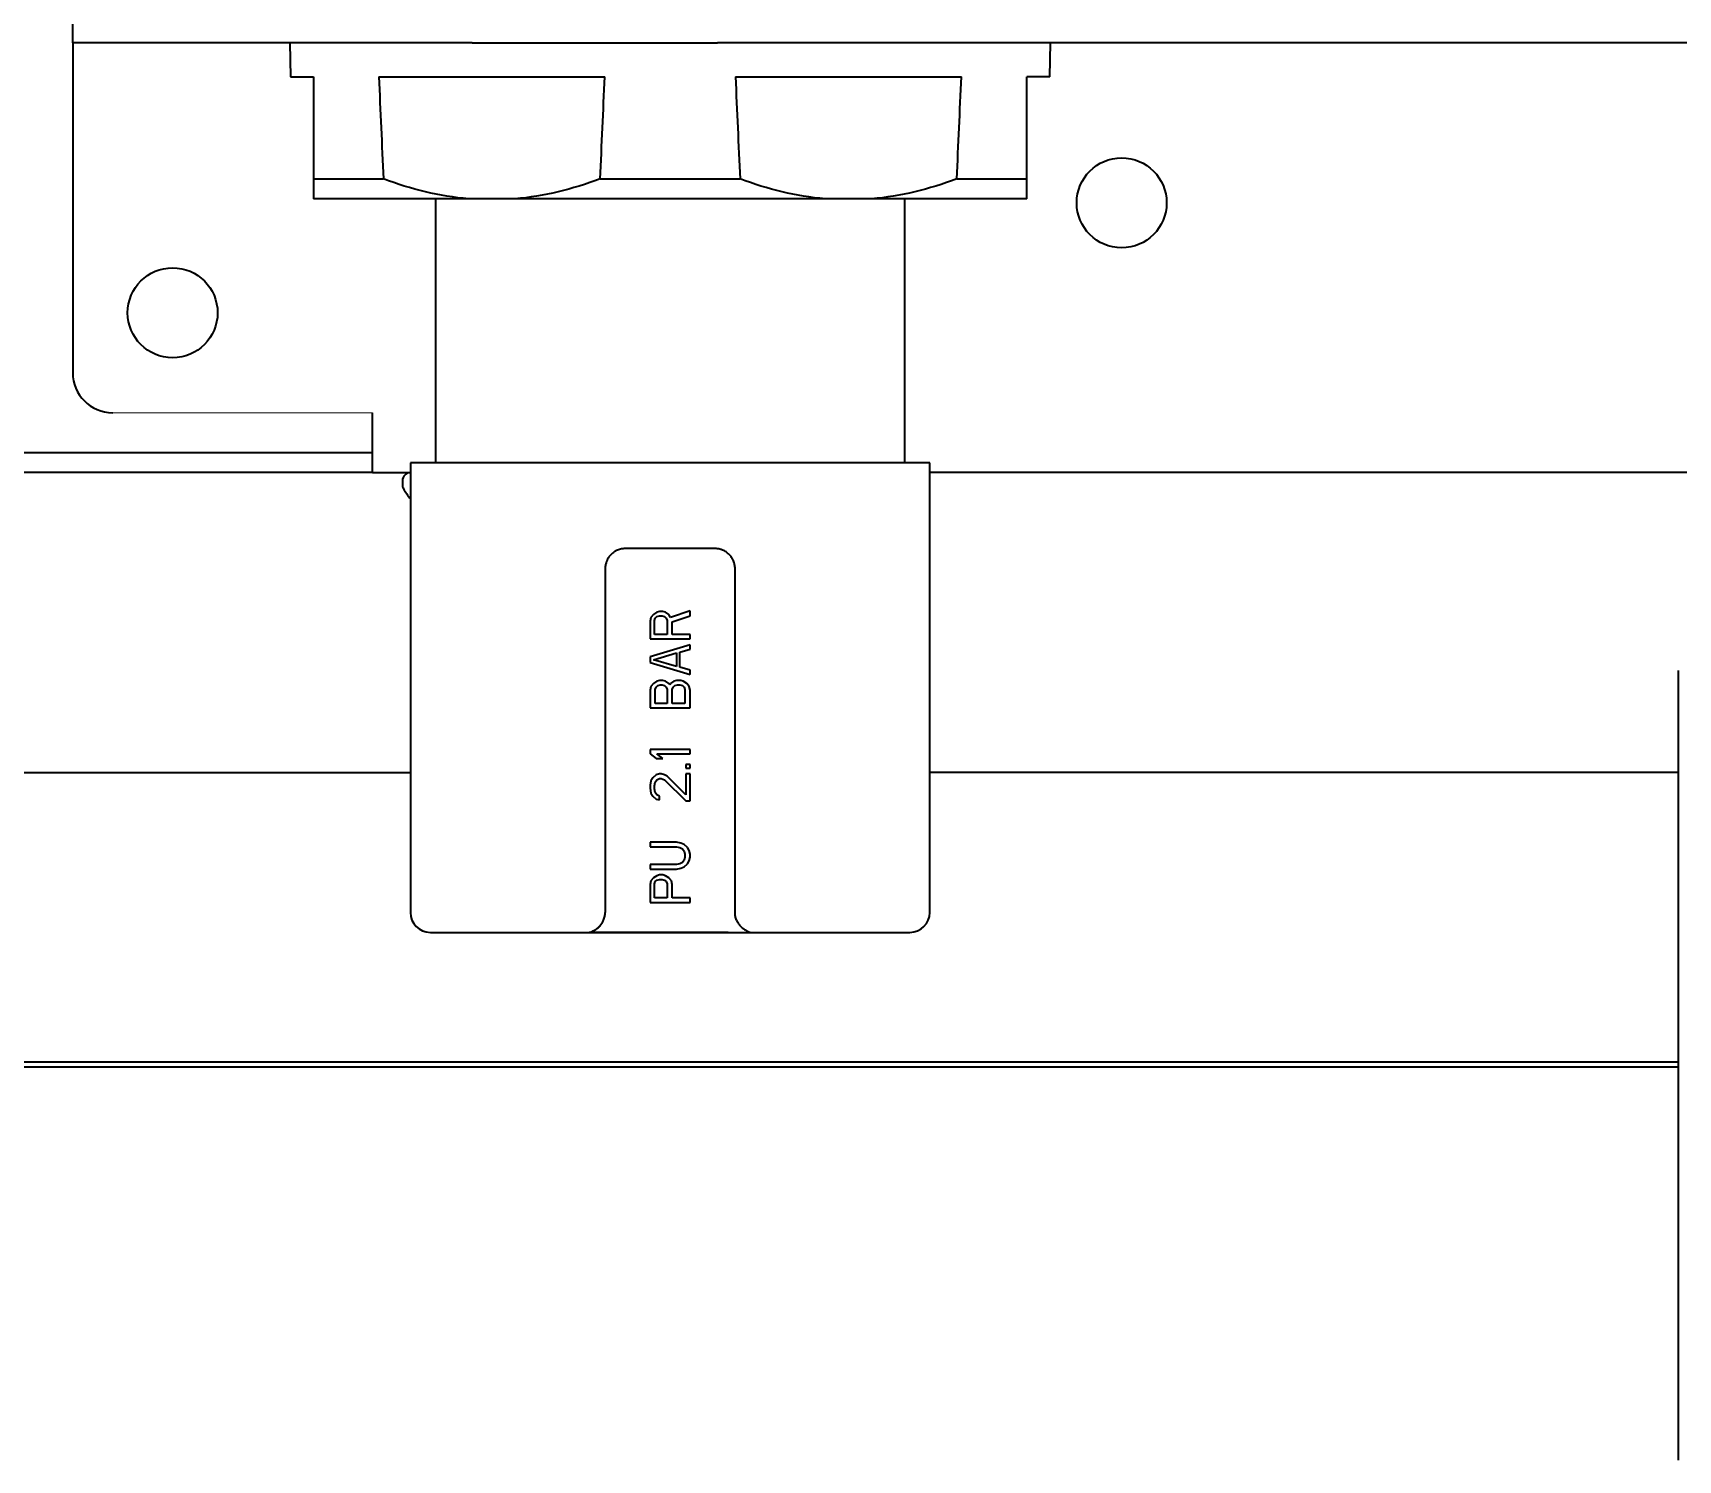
# Model space of a CAD drawing. Extents: x 5997 to 10491, y -672 to 3388.
# Drawn here: x 8561.6 to 8643.9, y 2379.1 to 2450.5 of the extents above; entities that cross this region are included whole.
import ezdxf

# ---------------------------------------------------------------- set-up
doc = ezdxf.new("R2010")
doc.units = 0
doc.header["$LTSCALE"] = 5
doc.layers.get('0').update_dxf_attribs({"linetype": 'CONTINUOUS', "lineweight": 0})
doc.layers.add('1', color=7, linetype='CONTINUOUS', true_color=0xffffff)

msp = doc.modelspace()

# ---------------------------------------------------------------- linework, layer by layer
msp.add_line((8565.573, 2431.526), (8578.573, 2431.526))
at = {"layer": '1', "color": 7, "linetype": 'Continuous', "lineweight": 35}
for p, q in [((8563.573, 2450.026), (8563.573, 2451.026)), ((8563.573, 2450.026), (8563.573, 2449.026)), ((8583.573, 2450.026), (8563.573, 2450.026)), ((8574.437, 2450.026), (8574.466, 2448.326)), ((8583.573, 2450.026), (8595.846, 2450.026)), ((8616.922, 2450.026), (8595.846, 2450.026)), ((8612.479, 2448.326), (8612.509, 2450.026)), ((8649.673, 2450.026), (8616.922, 2450.026)), ((8563.573, 2449.026), (8563.573, 2433.526)), ((8574.466, 2448.326), (8575.623, 2448.326)), ((8575.623, 2448.326), (8575.623, 2443.226)), ((8578.894, 2448.326), (8590.202, 2448.326)), ((8596.744, 2448.326), (8608.052, 2448.326)), ((8611.323, 2443.226), (8611.323, 2448.326)), ((8612.479, 2448.326), (8611.323, 2448.326)), ((8575.623, 2443.226), (8579.122, 2443.226)), ((8589.973, 2443.226), (8596.972, 2443.226)), ((8607.823, 2443.226), (8611.323, 2443.226)), ((8583.39, 2442.226), (8575.623, 2442.226)), ((8581.723, 2442.226), (8581.723, 2429.026)), ((8585.706, 2442.226), (8583.39, 2442.226)), ((8601.24, 2442.226), (8585.706, 2442.226)), ((8603.556, 2442.226), (8601.24, 2442.226)), ((8611.323, 2442.226), (8603.556, 2442.226)), ((8605.223, 2429.026), (8605.223, 2442.226)), ((8578.573, 2430.526), (8578.573, 2431.526)), ((8578.573, 2428.526), (8578.573, 2430.526)), ((8578.573, 2429.526), (8375.073, 2429.526)), ((8578.577, 2428.526), (8409.579, 2428.526)), ((8578.577, 2428.526), (8580.474, 2428.526)), ((8580.473, 2429.026), (8580.473, 2406.526)), ((8606.473, 2429.026), (8580.473, 2429.026)), ((8606.473, 2406.526), (8606.473, 2429.026)), ((8645.973, 2428.526), (8606.474, 2428.526)), ((8580.073, 2428.126), (8580.073, 2427.926)), ((8595.723, 2424.726), (8591.223, 2424.726)), ((8590.223, 2423.726), (8590.223, 2406.526)), ((8596.723, 2406.526), (8596.723, 2423.726)), ((8592.515, 2421.286), (8592.473, 2421.1)), ((8592.473, 2421.1), (8592.473, 2420.209)), ((8592.643, 2421.435), (8592.515, 2421.286)), ((8592.813, 2421.546), (8592.643, 2421.435)), ((8592.686, 2421.138), (8592.728, 2421.249)), ((8592.686, 2420.432), (8592.686, 2421.138)), ((8592.728, 2421.249), (8592.813, 2421.323)), ((8592.941, 2421.583), (8592.813, 2421.546)), ((8592.813, 2421.323), (8592.941, 2421.36)), ((8593.111, 2421.583), (8592.941, 2421.583)), ((8592.941, 2421.36), (8593.069, 2421.36)), ((8593.069, 2421.36), (8593.196, 2421.323)), ((8593.239, 2421.546), (8593.111, 2421.583)), ((8593.196, 2421.323), (8593.281, 2421.249)), ((8593.409, 2421.435), (8593.239, 2421.546)), ((8593.281, 2421.249), (8593.324, 2421.138)), ((8593.324, 2421.138), (8593.324, 2420.432)), ((8593.494, 2421.286), (8593.409, 2421.435)), ((8594.473, 2421.62), (8593.494, 2421.286)), ((8593.579, 2421.063), (8594.473, 2421.36)), ((8593.579, 2420.432), (8593.579, 2421.063)), ((8594.473, 2421.36), (8594.473, 2421.62)), ((8592.473, 2420.209), (8594.473, 2420.209)), ((8593.324, 2420.432), (8592.686, 2420.432)), ((8594.473, 2420.432), (8593.579, 2420.432)), ((8594.473, 2420.209), (8594.473, 2420.432)), ((8594.473, 2419.912), (8592.473, 2419.318)), ((8592.473, 2419.318), (8592.473, 2419.021)), ((8592.643, 2419.169), (8593.792, 2419.504)), ((8593.792, 2419.504), (8593.792, 2418.835)), ((8593.962, 2419.541), (8594.473, 2419.689)), ((8593.962, 2418.798), (8593.962, 2419.541)), ((8594.473, 2419.689), (8594.473, 2419.912)), ((8592.473, 2419.021), (8594.473, 2418.427)), ((8593.792, 2418.835), (8592.643, 2419.169)), ((8594.473, 2418.65), (8593.962, 2418.798)), ((8594.473, 2418.427), (8594.473, 2418.65)), ((8643.923, 2418.626), (8643.923, 2379.126)), ((8592.515, 2417.833), (8592.473, 2417.647)), ((8592.473, 2417.647), (8592.473, 2416.756)), ((8592.643, 2417.981), (8592.515, 2417.833)), ((8592.813, 2418.092), (8592.643, 2417.981)), ((8592.728, 2417.684), (8592.771, 2417.795)), ((8592.728, 2416.978), (8592.728, 2417.684)), ((8592.771, 2417.795), (8592.856, 2417.87)), ((8592.941, 2418.13), (8592.813, 2418.092)), ((8592.856, 2417.87), (8592.983, 2417.907)), ((8593.111, 2418.13), (8592.941, 2418.13)), ((8592.983, 2417.907), (8593.069, 2417.907)), ((8593.069, 2417.907), (8593.196, 2417.87)), ((8593.239, 2418.092), (8593.111, 2418.13)), ((8593.196, 2417.87), (8593.281, 2417.795)), ((8593.409, 2417.981), (8593.239, 2418.092)), ((8593.281, 2417.795), (8593.324, 2417.684)), ((8593.324, 2417.684), (8593.324, 2416.978)), ((8593.452, 2417.907), (8593.409, 2417.981)), ((8593.494, 2417.981), (8593.452, 2417.907)), ((8593.664, 2418.092), (8593.494, 2417.981)), ((8593.579, 2417.684), (8593.622, 2417.795)), ((8593.579, 2416.978), (8593.579, 2417.684)), ((8593.622, 2417.795), (8593.707, 2417.87)), ((8593.792, 2418.13), (8593.664, 2418.092)), ((8593.707, 2417.87), (8593.835, 2417.907)), ((8594.005, 2418.13), (8593.792, 2418.13)), ((8593.835, 2417.907), (8593.962, 2417.907)), ((8593.962, 2417.907), (8594.09, 2417.87)), ((8594.132, 2418.092), (8594.005, 2418.13)), ((8594.09, 2417.87), (8594.175, 2417.795)), ((8594.303, 2417.981), (8594.132, 2418.092)), ((8594.175, 2417.795), (8594.218, 2417.684)), ((8594.218, 2417.684), (8594.218, 2416.978)), ((8594.43, 2417.833), (8594.303, 2417.981)), ((8594.473, 2417.647), (8594.43, 2417.833)), ((8594.473, 2416.756), (8594.473, 2417.647)), ((8592.473, 2416.756), (8594.473, 2416.756)), ((8593.324, 2416.978), (8592.728, 2416.978)), ((8594.218, 2416.978), (8593.579, 2416.978)), ((8592.473, 2414.676), (8592.473, 2414.453)), ((8594.473, 2414.676), (8592.473, 2414.676)), ((8592.473, 2414.453), (8592.771, 2414.23)), ((8592.813, 2414.453), (8594.473, 2414.453)), ((8593.111, 2414.23), (8592.813, 2414.453)), ((8594.473, 2414.453), (8594.473, 2414.676)), ((8388.038, 2413.526), (8580.485, 2413.526)), ((8592.771, 2414.23), (8593.111, 2414.23)), ((8594.473, 2413.933), (8594.26, 2413.933)), ((8594.26, 2413.933), (8594.26, 2413.748)), ((8594.26, 2413.748), (8594.473, 2413.748)), ((8594.473, 2413.748), (8594.473, 2413.933)), ((8643.923, 2413.526), (8606.474, 2413.526)), ((8592.515, 2413.116), (8592.473, 2412.894)), ((8592.473, 2412.894), (8592.473, 2412.745)), ((8592.473, 2412.745), (8592.515, 2412.485)), ((8592.6, 2413.265), (8592.515, 2413.116)), ((8592.771, 2413.413), (8592.6, 2413.265)), ((8592.686, 2412.856), (8592.728, 2413.042)), ((8592.686, 2412.708), (8592.686, 2412.856)), ((8592.728, 2412.522), (8592.686, 2412.708)), ((8592.728, 2413.042), (8592.813, 2413.153)), ((8592.941, 2413.451), (8592.771, 2413.413)), ((8592.813, 2413.153), (8592.941, 2413.228)), ((8593.026, 2413.451), (8592.941, 2413.451)), ((8592.941, 2413.228), (8593.026, 2413.228)), ((8593.196, 2413.413), (8593.026, 2413.451)), ((8593.026, 2413.228), (8593.196, 2413.153)), ((8593.324, 2413.339), (8593.196, 2413.413)), ((8593.196, 2413.153), (8594.26, 2412.114)), ((8594.26, 2412.411), (8593.324, 2413.339)), ((8594.26, 2413.451), (8594.26, 2412.411)), ((8594.473, 2413.451), (8594.26, 2413.451)), ((8594.473, 2412.114), (8594.473, 2413.451)), ((8592.515, 2412.485), (8592.6, 2412.336)), ((8592.6, 2412.336), (8592.771, 2412.188)), ((8592.813, 2412.411), (8592.728, 2412.522)), ((8592.771, 2412.188), (8592.941, 2412.151)), ((8592.941, 2412.336), (8592.813, 2412.411)), ((8592.941, 2412.151), (8592.941, 2412.336)), ((8594.26, 2412.114), (8594.473, 2412.114)), ((8592.473, 2410.034), (8592.473, 2409.811)), ((8593.792, 2410.034), (8592.473, 2410.034)), ((8592.473, 2409.811), (8593.792, 2409.811)), ((8594.005, 2409.997), (8593.792, 2410.034)), ((8593.792, 2409.811), (8593.962, 2409.774)), ((8593.962, 2409.774), (8594.09, 2409.7)), ((8594.175, 2409.923), (8594.005, 2409.997)), ((8594.09, 2409.7), (8594.175, 2409.588)), ((8594.345, 2409.774), (8594.175, 2409.923)), ((8594.175, 2409.588), (8594.218, 2409.44)), ((8594.218, 2409.44), (8594.218, 2409.291)), ((8594.43, 2409.626), (8594.345, 2409.774)), ((8594.473, 2409.44), (8594.43, 2409.626)), ((8594.473, 2409.291), (8594.473, 2409.44)), ((8592.473, 2408.92), (8592.473, 2408.697)), ((8593.792, 2408.92), (8592.473, 2408.92)), ((8592.473, 2408.697), (8593.792, 2408.697)), ((8593.962, 2408.957), (8593.792, 2408.92)), ((8593.792, 2408.697), (8594.005, 2408.734)), ((8594.09, 2409.031), (8593.962, 2408.957)), ((8594.005, 2408.734), (8594.175, 2408.809)), ((8594.175, 2409.143), (8594.09, 2409.031)), ((8594.218, 2409.291), (8594.175, 2409.143)), ((8594.175, 2408.809), (8594.345, 2408.957)), ((8594.345, 2408.957), (8594.43, 2409.106)), ((8594.43, 2409.106), (8594.473, 2409.291)), ((8592.515, 2408.103), (8592.473, 2407.917)), ((8592.473, 2407.917), (8592.473, 2407.026)), ((8592.643, 2408.252), (8592.515, 2408.103)), ((8592.813, 2408.363), (8592.643, 2408.252)), ((8592.686, 2407.955), (8592.728, 2408.066)), ((8592.686, 2407.249), (8592.686, 2407.955)), ((8592.728, 2408.066), (8592.813, 2408.14)), ((8592.941, 2408.4), (8592.813, 2408.363)), ((8592.813, 2408.14), (8592.941, 2408.177)), ((8593.111, 2408.4), (8592.941, 2408.4)), ((8592.941, 2408.177), (8593.069, 2408.177)), ((8593.069, 2408.177), (8593.196, 2408.14)), ((8593.239, 2408.363), (8593.111, 2408.4)), ((8593.196, 2408.14), (8593.281, 2408.066)), ((8593.409, 2408.252), (8593.239, 2408.363)), ((8593.281, 2408.066), (8593.324, 2407.955)), ((8593.324, 2407.955), (8593.324, 2407.249)), ((8593.537, 2408.103), (8593.409, 2408.252)), ((8593.579, 2407.917), (8593.537, 2408.103)), ((8593.579, 2407.249), (8593.579, 2407.917)), ((8592.473, 2407.026), (8594.473, 2407.026)), ((8593.324, 2407.249), (8592.686, 2407.249)), ((8594.473, 2407.249), (8593.579, 2407.249)), ((8594.473, 2407.026), (8594.473, 2407.249)), ((8581.473, 2405.526), (8605.473, 2405.526)), ((8590.719, 2405.526), (8589.427, 2405.526)), ((8596.226, 2405.526), (8590.719, 2405.526)), ((8596.382, 2405.526), (8596.226, 2405.526)), ((8596.382, 2405.526), (8597.528, 2405.526)), ((8643.923, 2399.037), (8404.413, 2399.037)), ((8643.923, 2398.778), (8404.413, 2398.778))]:
    msp.add_line(p, q, dxfattribs=at)
for centre in [(8616.073, 2442.026), (8568.573, 2436.526)]:
    msp.add_circle(centre, 2.25, dxfattribs=at)
for centre, radius, start, end in [((8565.573, 2433.526), 2, 180, 270), ((8580.473, 2428.126), 0.4, 90, 180), ((8580.473, 2427.926), 0.4, 180, 210.30118), ((8584.272, 2430.146), 4.8, 210.30118, 217.68016), ((8581.473, 2406.526), 1, 180, 270), ((8605.473, 2406.526), 1, 270.00153, 0)]:
    msp.add_arc(centre, radius, start, end, dxfattribs=at)
for centre, major_axis, start_param, end_param in [((10914.706, 2585.327), (0, 2700.641), 1.621547, 1.623438), ((6254.39, 2585.327), (0, 2700.641), 4.659747, 4.661638), ((10932.556, 2585.327), (0, -2700.641), 4.76314, 4.765031), ((6272.24, 2585.327), (0, -2700.641), 1.518154, 1.520046)]:
    msp.add_ellipse(centre, major_axis=major_axis, ratio=0.866025, start_param=start_param, end_param=end_param, dxfattribs=at)
for points, knots in [([(8575.623, 2443.226), (8575.623, 2442.965), (8575.623, 2442.746), (8575.623, 2442.407), (8575.623, 2442.288), (8575.623, 2442.226)], [0, 0, 0, 0, 0.5, 0.5, 1, 1, 1, 1]), ([(8583.39, 2442.226), (8582.66, 2442.288), (8581.941, 2442.407), (8580.519, 2442.746), (8579.817, 2442.965), (8579.122, 2443.226)], [0, 0, 0, 0, 0.5, 0.5, 1, 1, 1, 1]), ([(8589.973, 2443.226), (8589.279, 2442.965), (8588.577, 2442.746), (8587.155, 2442.407), (8586.435, 2442.288), (8585.706, 2442.226)], [0, 0, 0, 0, 0.5, 0.5, 1, 1, 1, 1]), ([(8601.24, 2442.226), (8600.51, 2442.288), (8599.791, 2442.407), (8598.369, 2442.746), (8597.667, 2442.965), (8596.972, 2443.226)], [0, 0, 0, 0, 0.5, 0.5, 1, 1, 1, 1]), ([(8607.823, 2443.226), (8607.129, 2442.965), (8606.427, 2442.746), (8605.005, 2442.407), (8604.285, 2442.288), (8603.556, 2442.226)], [0, 0, 0, 0, 0.5, 0.5, 1, 1, 1, 1]), ([(8611.323, 2442.226), (8611.323, 2442.288), (8611.323, 2442.407), (8611.323, 2442.746), (8611.323, 2442.965), (8611.323, 2443.226)], [0, 0, 0, 0, 0.5, 0.5, 1, 1, 1, 1]), ([(8591.223, 2424.726), (8591.157, 2424.726), (8591.092, 2424.72), (8591.012, 2424.704), (8590.996, 2424.7), (8590.965, 2424.692), (8590.918, 2424.679), (8590.842, 2424.652), (8590.783, 2424.625), (8590.741, 2424.602), (8590.726, 2424.594), (8590.699, 2424.578), (8590.685, 2424.569), (8590.617, 2424.524), (8590.566, 2424.483), (8590.497, 2424.415), (8590.475, 2424.391), (8590.444, 2424.353), (8590.434, 2424.34), (8590.414, 2424.314), (8590.404, 2424.301), (8590.358, 2424.233), (8590.327, 2424.175), (8590.295, 2424.099), (8590.289, 2424.084), (8590.277, 2424.053), (8590.272, 2424.037), (8590.257, 2423.989), (8590.249, 2423.957), (8590.23, 2423.859), (8590.223, 2423.793), (8590.223, 2423.726)], [0, 0, 0, 0, 0.125, 0.125, 0.15625, 0.15625, 0.1875, 0.25, 0.3125, 0.3125, 0.34375, 0.34375, 0.375, 0.375, 0.5, 0.5, 0.5625, 0.5625, 0.59375, 0.59375, 0.625, 0.625, 0.75, 0.75, 0.78125, 0.78125, 0.8125, 0.8125, 0.875, 0.875, 1, 1, 1, 1]), ([(8596.723, 2423.726), (8596.723, 2423.793), (8596.716, 2423.86), (8596.699, 2423.942), (8596.696, 2423.958), (8596.687, 2423.99), (8596.674, 2424.038), (8596.646, 2424.116), (8596.617, 2424.175), (8596.586, 2424.233), (8596.568, 2424.261), (8596.513, 2424.343), (8596.471, 2424.393), (8596.402, 2424.461), (8596.377, 2424.483), (8596.327, 2424.524), (8596.3, 2424.543), (8596.219, 2424.597), (8596.163, 2424.627), (8596.088, 2424.657), (8596.072, 2424.663), (8596.042, 2424.674), (8596.026, 2424.679), (8595.979, 2424.693), (8595.948, 2424.701), (8595.853, 2424.72), (8595.789, 2424.726), (8595.723, 2424.726)], [0, 0, 0, 0, 0.125, 0.125, 0.15625, 0.15625, 0.1875, 0.25, 0.3125, 0.3125, 0.375, 0.375, 0.5, 0.5, 0.5625, 0.5625, 0.625, 0.625, 0.75, 0.75, 0.78125, 0.78125, 0.8125, 0.8125, 0.875, 0.875, 1, 1, 1, 1]), ([(8589.755, 2405.679), (8589.792, 2405.703), (8589.829, 2405.729), (8589.9, 2405.789), (8589.935, 2405.822), (8589.985, 2405.878), (8590.002, 2405.898), (8590.034, 2405.94), (8590.049, 2405.962), (8590.094, 2406.031), (8590.121, 2406.082), (8590.144, 2406.137)], [0, 0, 0, 0, 0.25, 0.25, 0.5, 0.5, 0.625, 0.625, 0.75, 0.75, 1, 1, 1, 1]), ([(8590.144, 2406.137), (8590.158, 2406.169), (8590.169, 2406.201), (8590.189, 2406.265), (8590.197, 2406.298), (8590.21, 2406.362), (8590.215, 2406.395), (8590.22, 2406.444), (8590.221, 2406.46), (8590.222, 2406.485), (8590.222, 2406.493), (8590.223, 2406.51), (8590.223, 2406.518), (8590.223, 2406.526)], [0, 0, 0, 0, 0.25, 0.25, 0.5, 0.5, 0.75, 0.75, 0.875, 0.875, 0.9375, 0.9375, 1, 1, 1, 1]), ([(8596.801, 2406.137), (8596.788, 2406.169), (8596.777, 2406.201), (8596.757, 2406.265), (8596.749, 2406.297), (8596.736, 2406.362), (8596.731, 2406.395), (8596.724, 2406.46), (8596.723, 2406.493), (8596.723, 2406.526)], [0, 0, 0, 0, 0.25, 0.25, 0.5, 0.5, 0.75, 0.75, 1, 1, 1, 1]), ([(8596.801, 2406.137), (8596.813, 2406.11), (8596.826, 2406.083), (8596.853, 2406.033), (8596.867, 2406.009), (8596.896, 2405.963), (8596.911, 2405.941), (8596.943, 2405.9), (8596.959, 2405.88), (8596.993, 2405.842), (8597.01, 2405.824), (8597.045, 2405.79), (8597.063, 2405.775), (8597.117, 2405.729), (8597.154, 2405.703), (8597.191, 2405.679)], [0, 0, 0, 0, 0.125, 0.125, 0.25, 0.25, 0.375, 0.375, 0.5, 0.5, 0.625, 0.625, 0.75, 0.75, 1, 1, 1, 1]), ([(8597.191, 2405.679), (8597.22, 2405.661), (8597.274, 2405.627), (8597.347, 2405.584), (8597.412, 2405.551), (8597.469, 2405.531), (8597.503, 2405.526), (8597.518, 2405.526), (8597.518, 2405.526), (8597.518, 2405.526)], [0, 0, 0, 0, 0.199998, 0.399997, 0.599995, 0.799994, 0.999992, 0.999992, 1, 1, 1, 1])]:
    msp.add_open_spline(points, degree=3, knots=knots, dxfattribs=at)
msp.add_open_spline([(8589.427, 2405.526), (8589.456, 2405.526), (8589.518, 2405.542), (8589.627, 2405.599), (8589.71, 2405.651), (8589.755, 2405.679)], degree=3, dxfattribs=at)

doc.saveas('drawing.dxf')
